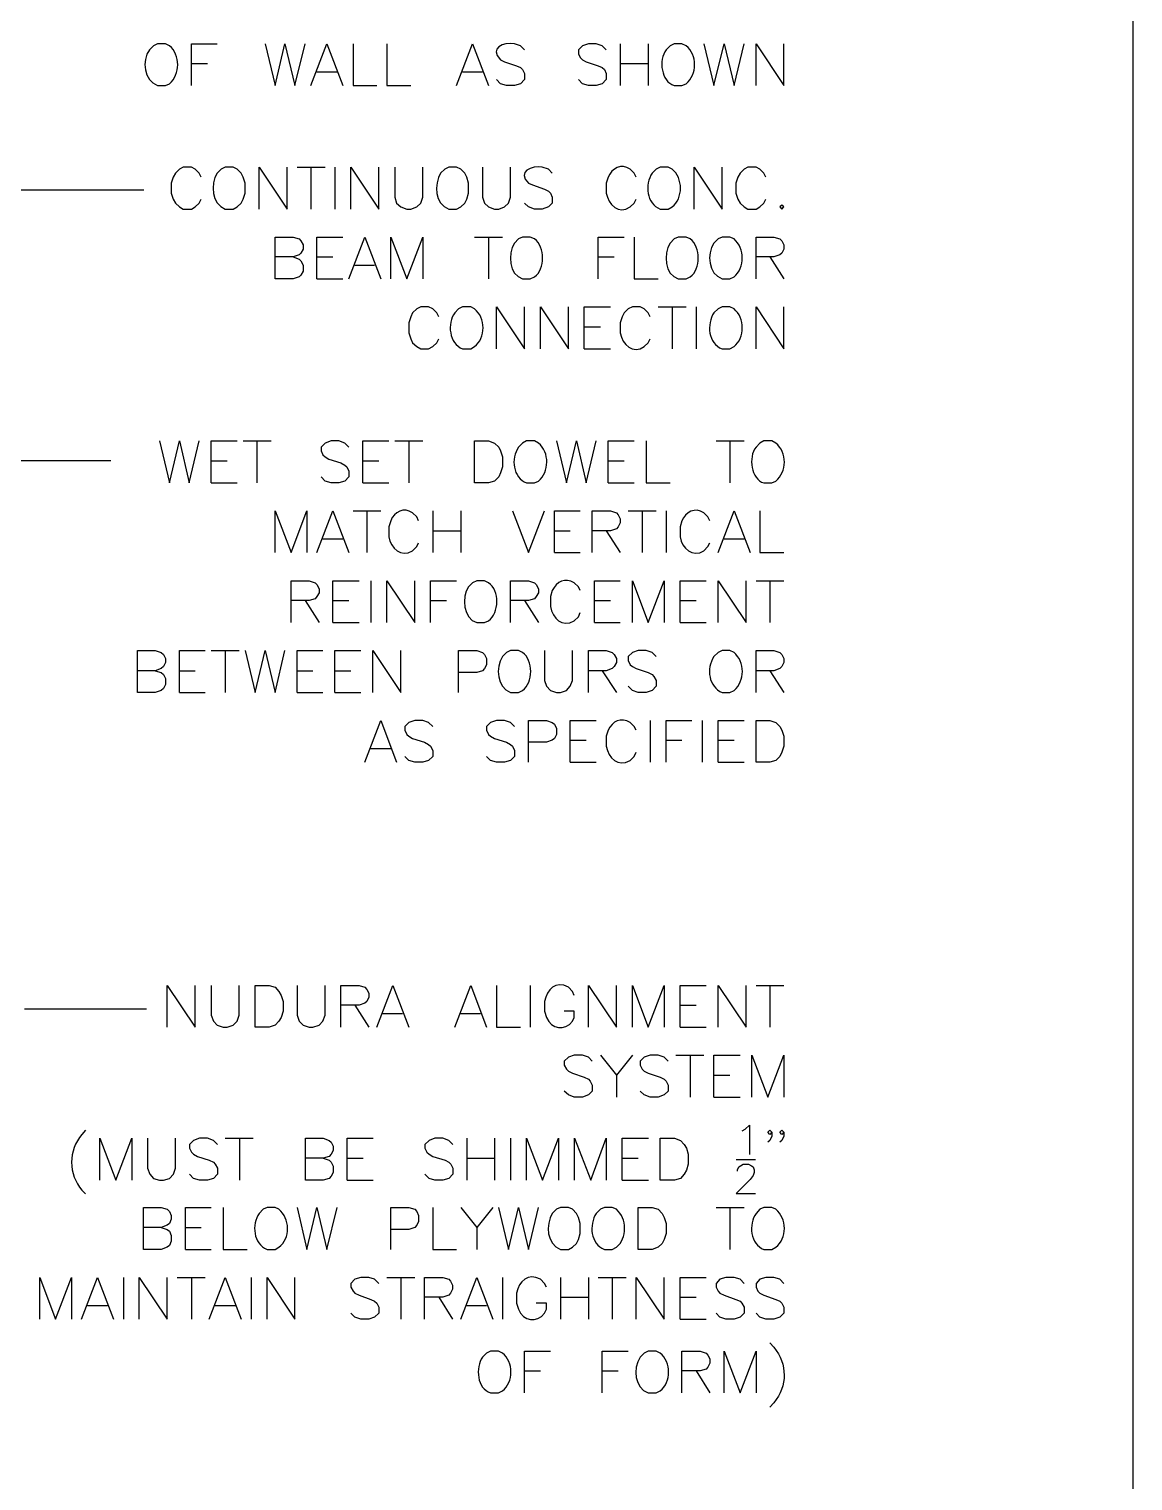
# Model space of a CAD drawing. Header units: millimetres. Extents: x 14 to 201, y 16 to 268.
# Drawn here: x 138.6 to 201.3, y 100.1 to 182.6 of the extents above; entities that cross this region are included whole.
import ezdxf

# ---------------------------------------------------------------- set-up
doc = ezdxf.new("R2010")
doc.units = ezdxf.units.MM
doc.layers.get('0').update_dxf_attribs({"linetype": 'CONTINUOUS'})

msp = doc.modelspace()

# ---------------------------------------------------------------- linework, layer by layer
at = {"color": 0}
for p, q in [((201.296, 264.541), (201.296, 55.4136)), ((145.627, 181.631), (145.394, 181.398)), ((145.86, 181.737), (145.627, 181.631)), ((146.304, 181.737), (145.86, 181.737)), ((146.536, 181.631), (146.304, 181.737)), ((147.785, 179.367), (147.785, 181.737)), ((147.785, 181.737), (149.246, 181.737)), ((151.977, 181.737), (152.547, 179.367)), ((152.547, 179.367), (153.099, 181.737)), ((153.099, 181.737), (153.671, 179.367)), ((153.671, 179.367), (154.241, 181.737)), ((154.58, 179.367), (155.491, 181.737)), ((155.491, 181.737), (156.4, 179.367)), ((156.972, 181.737), (156.972, 179.367)), ((158.897, 181.737), (158.897, 179.367)), ((162.857, 179.367), (163.766, 181.737)), ((163.766, 181.737), (164.677, 179.367)), ((166.497, 181.631), (166.138, 181.737)), ((166.708, 181.398), (166.497, 181.631)), ((170.01, 181.631), (169.779, 181.398)), ((170.349, 181.737), (170.01, 181.631)), ((170.794, 181.737), (170.349, 181.737)), ((171.133, 181.631), (170.794, 181.737)), ((171.366, 181.398), (171.133, 181.631)), ((172.149, 181.737), (172.149, 179.367)), ((173.736, 181.737), (173.736, 179.367)), ((174.985, 181.631), (174.772, 181.398)), ((175.218, 181.737), (174.985, 181.631)), ((175.663, 181.737), (175.218, 181.737)), ((175.896, 181.631), (175.663, 181.737)), ((176.911, 181.737), (177.483, 179.367)), ((177.483, 179.367), (178.054, 181.737)), ((178.054, 181.737), (178.625, 179.367)), ((178.625, 179.367), (179.197, 181.737)), ((179.874, 179.367), (179.874, 181.737)), ((179.874, 181.737), (181.461, 179.367)), ((181.461, 179.367), (181.461, 181.737)), ((165.354, 180.826), (165.586, 180.721)), ((165.586, 180.721), (166.265, 180.489)), ((169.779, 181.398), (169.779, 181.165)), ((169.779, 181.165), (169.883, 180.954)), ((169.883, 180.954), (170.01, 180.826)), ((170.01, 180.826), (170.222, 180.721)), ((170.222, 180.721), (170.9, 180.489)), ((147.785, 180.615), (148.696, 180.615)), ((154.919, 180.15), (156.061, 180.15)), ((163.196, 180.15), (164.338, 180.15)), ((166.265, 180.489), (166.497, 180.382)), ((166.497, 180.382), (166.604, 180.276)), ((166.604, 180.276), (166.708, 180.043)), ((166.708, 180.043), (166.708, 179.704)), ((170.9, 180.489), (171.133, 180.382)), ((171.133, 180.382), (171.26, 180.276)), ((171.26, 180.276), (171.366, 180.043)), ((171.366, 180.043), (171.366, 179.704)), ((172.149, 180.615), (173.736, 180.615)), ((145.86, 179.367), (146.304, 179.367)), ((146.304, 179.367), (146.536, 179.471)), ((156.972, 179.367), (158.327, 179.367)), ((158.897, 179.367), (160.254, 179.367)), ((165.354, 179.471), (165.121, 179.704)), ((165.693, 179.367), (165.354, 179.471)), ((166.138, 179.367), (165.693, 179.367)), ((166.497, 179.471), (166.138, 179.367)), ((166.708, 179.704), (166.497, 179.471)), ((170.01, 179.471), (169.779, 179.704)), ((170.349, 179.367), (170.01, 179.471)), ((170.794, 179.367), (170.349, 179.367)), ((171.133, 179.471), (170.794, 179.367)), ((171.366, 179.704), (171.133, 179.471)), ((175.218, 179.367), (175.663, 179.367)), ((175.663, 179.367), (175.896, 179.471)), ((146.749, 174.159), (146.643, 173.82)), ((146.875, 174.392), (146.749, 174.159)), ((147.108, 174.604), (146.875, 174.392)), ((147.321, 174.731), (147.108, 174.604)), ((147.786, 174.731), (147.321, 174.731)), ((147.997, 174.604), (147.786, 174.731)), ((148.23, 174.392), (147.997, 174.604)), ((148.336, 174.159), (148.23, 174.392)), ((149.479, 174.604), (149.246, 174.392)), ((149.711, 174.731), (149.479, 174.604)), ((150.157, 174.731), (149.711, 174.731)), ((150.39, 174.604), (150.157, 174.731)), ((150.622, 174.392), (150.39, 174.604)), ((150.729, 174.159), (150.622, 174.392)), ((150.833, 173.82), (150.729, 174.159)), ((151.638, 172.339), (151.638, 174.731)), ((151.638, 174.731), (153.225, 172.339)), ((153.225, 172.339), (153.225, 174.731)), ((153.797, 174.731), (155.385, 174.731)), ((154.58, 174.731), (154.58, 172.339)), ((155.935, 174.731), (155.935, 172.339)), ((156.846, 172.339), (156.846, 174.731)), ((156.846, 174.731), (158.433, 172.339)), ((158.433, 172.339), (158.433, 174.731)), ((159.343, 174.731), (159.343, 173.017)), ((160.93, 173.017), (160.93, 174.731)), ((162.179, 174.604), (161.946, 174.392)), ((162.411, 174.731), (162.179, 174.604)), ((162.857, 174.731), (162.411, 174.731)), ((163.09, 174.604), (162.857, 174.731)), ((163.322, 174.392), (163.09, 174.604)), ((163.429, 174.159), (163.322, 174.392)), ((163.533, 173.82), (163.429, 174.159)), ((164.338, 174.731), (164.338, 173.017)), ((165.925, 173.017), (165.925, 174.731)), ((168.085, 174.604), (167.725, 174.731)), ((168.296, 174.392), (168.085, 174.604)), ((171.471, 174.159), (171.366, 173.82)), ((172.954, 174.392), (172.721, 174.604)), ((173.058, 174.159), (172.954, 174.392)), ((174.202, 174.604), (173.969, 174.392)), ((174.435, 174.731), (174.202, 174.604)), ((174.879, 174.731), (174.435, 174.731)), ((175.111, 174.604), (174.879, 174.731)), ((176.361, 172.339), (176.361, 174.731)), ((176.361, 174.731), (177.949, 172.339)), ((177.949, 172.339), (177.949, 174.731)), ((178.838, 174.159), (178.732, 173.82)), ((178.965, 174.392), (178.838, 174.159)), ((179.197, 174.604), (178.965, 174.392)), ((179.408, 174.731), (179.197, 174.604)), ((179.874, 174.731), (179.408, 174.731)), ((180.086, 174.604), (179.874, 174.731)), ((180.319, 174.392), (180.086, 174.604)), ((180.425, 174.159), (180.319, 174.392)), ((120.438, 173.44), (145.076, 173.44)), ((146.643, 173.82), (146.643, 173.25)), ((150.833, 173.25), (150.833, 173.82)), ((163.533, 173.25), (163.533, 173.82)), ((166.941, 173.82), (167.174, 173.716)), ((167.174, 173.716), (167.852, 173.483)), ((167.852, 173.483), (168.085, 173.354)), ((168.085, 173.354), (168.191, 173.25)), ((171.366, 173.82), (171.366, 173.25)), ((178.732, 173.82), (178.732, 173.25)), ((146.643, 173.25), (146.749, 172.911)), ((146.749, 172.911), (146.875, 172.678)), ((146.875, 172.678), (147.108, 172.466)), ((147.108, 172.466), (147.321, 172.339)), ((147.786, 172.339), (147.997, 172.466)), ((147.997, 172.466), (148.23, 172.678)), ((148.23, 172.678), (148.336, 172.911)), ((150.157, 172.339), (150.39, 172.466)), ((150.39, 172.466), (150.622, 172.678)), ((150.622, 172.678), (150.729, 172.911)), ((150.729, 172.911), (150.833, 173.25)), ((159.343, 173.017), (159.449, 172.678)), ((159.449, 172.678), (159.682, 172.466)), ((159.682, 172.466), (160.021, 172.339)), ((160.254, 172.339), (160.591, 172.466)), ((160.591, 172.466), (160.824, 172.678)), ((160.824, 172.678), (160.93, 173.017)), ((162.857, 172.339), (163.09, 172.466)), ((163.09, 172.466), (163.322, 172.678)), ((163.322, 172.678), (163.429, 172.911)), ((163.429, 172.911), (163.533, 173.25)), ((164.338, 173.017), (164.444, 172.678)), ((164.444, 172.678), (164.677, 172.466)), ((164.677, 172.466), (165.016, 172.339)), ((165.249, 172.339), (165.586, 172.466)), ((165.586, 172.466), (165.799, 172.678)), ((165.799, 172.678), (165.925, 173.017)), ((166.941, 172.466), (166.708, 172.678)), ((167.28, 172.339), (166.941, 172.466)), ((168.085, 172.466), (167.725, 172.339)), ((168.296, 172.678), (168.085, 172.466)), ((168.191, 173.25), (168.296, 173.017)), ((168.296, 173.017), (168.296, 172.678)), ((172.721, 172.466), (172.954, 172.678)), ((172.954, 172.678), (173.058, 172.911)), ((174.879, 172.339), (175.111, 172.466)), ((178.732, 173.25), (178.838, 172.911)), ((178.838, 172.911), (178.965, 172.678)), ((178.965, 172.678), (179.197, 172.466)), ((179.197, 172.466), (179.408, 172.339)), ((179.874, 172.339), (180.086, 172.466)), ((180.086, 172.466), (180.319, 172.678)), ((180.319, 172.678), (180.425, 172.911)), ((181.335, 172.572), (181.229, 172.466)), ((181.229, 172.466), (181.335, 172.339)), ((181.461, 172.466), (181.335, 172.572)), ((181.335, 172.339), (181.461, 172.466)), ((147.321, 172.339), (147.786, 172.339)), ((149.711, 172.339), (150.157, 172.339)), ((160.021, 172.339), (160.254, 172.339)), ((162.411, 172.339), (162.857, 172.339)), ((165.016, 172.339), (165.249, 172.339)), ((167.725, 172.339), (167.28, 172.339)), ((174.435, 172.339), (174.879, 172.339)), ((179.408, 172.339), (179.874, 172.339)), ((152.547, 168.381), (152.547, 170.751)), ((152.547, 170.751), (153.565, 170.751)), ((153.565, 170.751), (153.904, 170.645)), ((153.904, 170.645), (154.008, 170.541)), ((154.008, 170.541), (154.135, 170.308)), ((154.135, 170.075), (154.008, 169.842)), ((154.135, 170.308), (154.135, 170.075)), ((154.919, 168.381), (154.919, 170.751)), ((154.919, 170.751), (156.4, 170.751)), ((156.74, 168.381), (157.649, 170.751)), ((157.649, 170.751), (158.56, 168.381)), ((159.11, 168.381), (159.11, 170.751)), ((159.11, 170.751), (160.021, 168.381)), ((160.021, 168.381), (160.93, 170.751)), ((160.93, 170.751), (160.93, 168.381)), ((163.872, 170.751), (165.46, 170.751)), ((164.677, 170.751), (164.677, 168.381)), ((166.371, 170.645), (166.138, 170.412)), ((166.604, 170.751), (166.371, 170.645)), ((167.047, 170.751), (166.604, 170.751)), ((167.28, 170.645), (167.047, 170.751)), ((170.9, 168.381), (170.9, 170.751)), ((170.9, 170.751), (172.382, 170.751)), ((172.954, 170.751), (172.954, 168.381)), ((175.218, 170.645), (174.985, 170.412)), ((175.45, 170.751), (175.218, 170.645)), ((175.896, 170.751), (175.45, 170.751)), ((176.129, 170.645), (175.896, 170.751)), ((177.716, 170.645), (177.483, 170.412)), ((177.947, 170.751), (177.716, 170.645)), ((178.393, 170.751), (177.947, 170.751)), ((178.625, 170.645), (178.393, 170.751)), ((179.874, 168.381), (179.874, 170.751)), ((179.874, 170.751), (180.891, 170.751)), ((180.891, 170.751), (181.229, 170.645)), ((181.229, 170.645), (181.335, 170.541)), ((181.335, 170.541), (181.461, 170.308)), ((181.461, 170.075), (181.335, 169.842)), ((181.461, 170.308), (181.461, 170.075)), ((153.565, 169.63), (152.547, 169.63)), ((153.904, 169.736), (153.565, 169.63)), ((153.565, 169.63), (153.904, 169.503)), ((154.008, 169.842), (153.904, 169.736)), ((153.904, 169.503), (154.008, 169.397)), ((154.008, 169.397), (154.135, 169.164)), ((154.135, 169.164), (154.135, 168.825)), ((154.919, 169.63), (155.829, 169.63)), ((157.079, 169.164), (158.2, 169.164)), ((170.9, 169.63), (171.81, 169.63)), ((180.891, 169.63), (179.874, 169.63)), ((180.658, 169.63), (181.461, 168.381)), ((181.229, 169.736), (180.891, 169.63)), ((181.335, 169.842), (181.229, 169.736)), ((153.565, 168.381), (152.547, 168.381)), ((153.904, 168.487), (153.565, 168.381)), ((154.008, 168.592), (153.904, 168.487)), ((154.135, 168.825), (154.008, 168.592)), ((154.919, 168.381), (156.4, 168.381)), ((166.604, 168.381), (167.047, 168.381)), ((167.047, 168.381), (167.28, 168.487)), ((172.954, 168.381), (174.308, 168.381)), ((175.45, 168.381), (175.896, 168.381)), ((175.896, 168.381), (176.129, 168.487)), ((177.947, 168.381), (178.393, 168.381)), ((178.393, 168.381), (178.625, 168.487)), ((160.824, 166.794), (160.591, 166.667)), ((161.269, 166.794), (160.824, 166.794)), ((161.502, 166.667), (161.269, 166.794)), ((163.196, 166.794), (162.963, 166.667)), ((163.66, 166.794), (163.196, 166.794)), ((163.872, 166.667), (163.66, 166.794)), ((165.121, 164.401), (165.121, 166.794)), ((165.121, 166.794), (166.708, 164.401)), ((166.708, 164.401), (166.708, 166.794)), ((167.619, 164.401), (167.619, 166.794)), ((167.619, 166.794), (169.207, 164.401)), ((169.207, 164.401), (169.207, 166.794)), ((170.116, 164.401), (170.116, 166.794)), ((170.116, 166.794), (171.597, 166.794)), ((172.847, 166.794), (172.615, 166.667)), ((173.291, 166.794), (172.847, 166.794)), ((173.524, 166.667), (173.291, 166.794)), ((174.308, 166.794), (175.896, 166.794)), ((175.111, 166.794), (175.111, 164.401)), ((176.466, 166.794), (176.466, 164.401)), ((177.947, 166.794), (177.716, 166.667)), ((178.393, 166.794), (177.947, 166.794)), ((178.625, 166.667), (178.393, 166.794)), ((179.874, 164.401), (179.874, 166.794)), ((179.874, 166.794), (181.461, 164.401)), ((181.461, 164.401), (181.461, 166.794)), ((160.254, 166.222), (160.147, 165.883)), ((160.147, 165.883), (160.147, 165.312)), ((160.358, 166.455), (160.254, 166.222)), ((160.591, 166.667), (160.358, 166.455)), ((161.735, 166.455), (161.502, 166.667)), ((161.841, 166.222), (161.735, 166.455)), ((162.963, 166.667), (162.75, 166.455)), ((172.275, 166.222), (172.149, 165.883)), ((172.149, 165.883), (172.149, 165.312)), ((172.382, 166.455), (172.275, 166.222)), ((172.615, 166.667), (172.382, 166.455)), ((173.736, 166.455), (173.524, 166.667)), ((173.863, 166.222), (173.736, 166.455)), ((177.716, 166.667), (177.483, 166.455)), ((160.147, 165.312), (160.254, 164.973)), ((170.116, 165.65), (171.027, 165.65)), ((160.254, 164.973), (160.358, 164.74)), ((160.358, 164.74), (160.591, 164.528)), ((160.591, 164.528), (160.824, 164.401)), ((160.824, 164.401), (161.269, 164.401)), ((161.269, 164.401), (161.502, 164.528)), ((161.502, 164.528), (161.735, 164.74)), ((161.735, 164.74), (161.841, 164.973)), ((163.196, 164.401), (163.66, 164.401)), ((163.66, 164.401), (163.872, 164.528)), ((170.116, 164.401), (171.597, 164.401)), ((173.524, 164.528), (173.736, 164.74)), ((173.736, 164.74), (173.863, 164.973)), ((177.947, 164.401), (178.393, 164.401)), ((178.393, 164.401), (178.625, 164.528)), ((145.966, 159.173), (146.536, 156.782)), ((146.536, 156.782), (147.108, 159.173)), ((147.108, 159.173), (147.658, 156.782)), ((147.658, 156.782), (148.23, 159.173)), ((148.908, 156.782), (148.908, 159.173)), ((148.908, 159.173), (150.39, 159.173)), ((150.729, 159.173), (152.316, 159.173)), ((151.511, 159.173), (151.511, 156.782)), ((155.385, 159.046), (155.152, 158.813)), ((155.152, 158.813), (155.152, 158.601)), ((155.152, 158.601), (155.258, 158.37)), ((155.724, 159.173), (155.385, 159.046)), ((156.168, 159.173), (155.724, 159.173)), ((156.507, 159.046), (156.168, 159.173)), ((156.74, 158.813), (156.507, 159.046)), ((157.522, 156.782), (157.522, 159.173)), ((157.522, 159.173), (159.004, 159.173)), ((159.343, 159.173), (160.93, 159.173)), ((160.147, 159.173), (160.147, 156.782)), ((163.872, 156.782), (163.872, 159.173)), ((163.872, 159.173), (164.677, 159.173)), ((164.677, 159.173), (165.016, 159.046)), ((165.016, 159.046), (165.249, 158.813)), ((165.249, 158.813), (165.354, 158.601)), ((165.354, 158.601), (165.46, 158.264)), ((166.604, 159.046), (166.371, 158.813)), ((166.836, 159.173), (166.604, 159.046)), ((167.28, 159.173), (166.836, 159.173)), ((167.513, 159.046), (167.28, 159.173)), ((168.529, 159.173), (169.1, 156.782)), ((169.1, 156.782), (169.672, 159.173)), ((169.672, 159.173), (170.222, 156.782)), ((170.222, 156.782), (170.794, 159.173)), ((171.471, 156.782), (171.471, 159.173)), ((171.471, 159.173), (172.954, 159.173)), ((173.63, 159.173), (173.63, 156.782)), ((177.61, 159.173), (179.197, 159.173)), ((178.393, 159.173), (178.393, 156.782)), ((180.086, 159.046), (179.874, 158.813)), ((180.319, 159.173), (180.086, 159.046)), ((180.763, 159.173), (180.319, 159.173)), ((180.996, 159.046), (180.763, 159.173)), ((105.982, 158.051), (143.214, 158.051)), ((148.908, 158.031), (149.818, 158.031)), ((155.258, 158.37), (155.385, 158.264)), ((155.385, 158.264), (155.596, 158.137)), ((155.596, 158.137), (156.274, 157.925)), ((156.274, 157.925), (156.507, 157.798)), ((156.507, 157.798), (156.613, 157.692)), ((156.613, 157.692), (156.74, 157.459)), ((157.522, 158.031), (158.433, 158.031)), ((165.46, 157.692), (165.354, 157.353)), ((165.46, 158.264), (165.46, 157.692)), ((171.471, 158.031), (172.382, 158.031)), ((148.908, 156.782), (150.39, 156.782)), ((155.385, 156.887), (155.152, 157.12)), ((155.724, 156.782), (155.385, 156.887)), ((156.168, 156.782), (155.724, 156.782)), ((156.507, 156.887), (156.168, 156.782)), ((156.74, 157.12), (156.507, 156.887)), ((156.74, 157.459), (156.74, 157.12)), ((157.522, 156.782), (159.004, 156.782)), ((164.677, 156.782), (163.872, 156.782)), ((165.016, 156.887), (164.677, 156.782)), ((165.249, 157.12), (165.016, 156.887)), ((165.354, 157.353), (165.249, 157.12)), ((166.836, 156.782), (167.28, 156.782)), ((167.28, 156.782), (167.513, 156.887)), ((171.471, 156.782), (172.954, 156.782)), ((173.63, 156.782), (174.985, 156.782)), ((180.319, 156.782), (180.763, 156.782)), ((180.763, 156.782), (180.996, 156.887)), ((152.549, 152.823), (152.549, 155.195)), ((152.549, 155.195), (153.458, 152.823)), ((153.458, 152.823), (154.347, 155.195)), ((154.347, 155.195), (154.347, 152.823)), ((154.919, 152.823), (155.829, 155.195)), ((155.829, 155.195), (156.74, 152.823)), ((156.972, 155.195), (158.56, 155.195)), ((157.755, 155.195), (157.755, 152.823)), ((161.502, 155.195), (161.502, 152.823)), ((163.09, 155.195), (163.09, 152.823)), ((166.032, 155.195), (166.941, 152.823)), ((166.941, 152.823), (167.852, 155.195)), ((168.424, 152.823), (168.424, 155.195)), ((168.424, 155.195), (169.883, 155.195)), ((170.561, 152.823), (170.561, 155.195)), ((170.561, 155.195), (171.599, 155.195)), ((171.599, 155.195), (171.936, 155.089)), ((172.615, 155.195), (174.202, 155.195)), ((173.397, 155.195), (173.397, 152.823)), ((174.774, 155.195), (174.774, 152.823)), ((177.716, 152.823), (178.625, 155.195)), ((178.625, 155.195), (179.536, 152.823)), ((180.086, 155.195), (180.086, 152.823)), ((159.11, 154.623), (159.004, 154.284)), ((160.591, 154.856), (160.358, 155.089)), ((160.697, 154.623), (160.591, 154.856)), ((171.936, 155.089), (172.043, 154.962)), ((172.043, 154.962), (172.149, 154.75)), ((172.149, 154.517), (172.043, 154.284)), ((172.149, 154.75), (172.149, 154.517)), ((175.663, 154.623), (175.557, 154.284)), ((177.144, 154.856), (176.911, 155.089)), ((177.25, 154.623), (177.144, 154.856)), ((155.258, 153.607), (156.4, 153.607)), ((159.004, 154.284), (159.004, 153.712)), ((161.502, 154.051), (163.09, 154.051)), ((168.424, 154.051), (169.313, 154.051)), ((171.599, 154.051), (170.561, 154.051)), ((171.366, 154.051), (172.149, 152.823)), ((171.936, 154.178), (171.599, 154.051)), ((172.043, 154.284), (171.936, 154.178)), ((175.557, 154.284), (175.557, 153.712)), ((178.054, 153.607), (179.197, 153.607)), ((160.358, 152.929), (160.591, 153.162)), ((160.591, 153.162), (160.697, 153.374)), ((168.424, 152.823), (169.883, 152.823)), ((176.911, 152.929), (177.144, 153.162)), ((177.144, 153.162), (177.25, 153.374)), ((180.086, 152.823), (181.461, 152.823)), ((153.458, 148.845), (153.458, 151.215)), ((153.458, 151.215), (154.474, 151.215)), ((154.474, 151.215), (154.813, 151.109)), ((154.813, 151.109), (154.919, 151.003)), ((154.919, 151.003), (155.046, 150.77)), ((155.829, 148.845), (155.829, 151.215)), ((155.829, 151.215), (157.311, 151.215)), ((157.988, 151.215), (157.988, 148.845)), ((158.899, 148.845), (158.899, 151.215)), ((158.899, 151.215), (160.486, 148.845)), ((160.486, 148.845), (160.486, 151.215)), ((161.375, 148.845), (161.375, 151.215)), ((161.375, 151.215), (162.857, 151.215)), ((163.766, 151.109), (163.533, 150.876)), ((163.999, 151.215), (163.766, 151.109)), ((164.444, 151.215), (163.999, 151.215)), ((164.677, 151.109), (164.444, 151.215)), ((165.925, 148.845), (165.925, 151.215)), ((165.925, 151.215), (166.941, 151.215)), ((166.941, 151.215), (167.28, 151.109)), ((167.28, 151.109), (167.386, 151.003)), ((167.386, 151.003), (167.513, 150.77)), ((169.779, 150.876), (169.546, 151.109)), ((170.688, 148.845), (170.688, 151.215)), ((170.688, 151.215), (172.149, 151.215)), ((172.847, 148.845), (172.847, 151.215)), ((172.847, 151.215), (173.736, 148.845)), ((173.736, 148.845), (174.646, 151.215)), ((174.646, 151.215), (174.646, 148.845)), ((175.557, 148.845), (175.557, 151.215)), ((175.557, 151.215), (177.038, 151.215)), ((177.716, 148.845), (177.716, 151.215)), ((177.716, 151.215), (179.304, 148.845)), ((179.304, 148.845), (179.304, 151.215)), ((179.874, 151.215), (181.461, 151.215)), ((180.658, 151.215), (180.658, 148.845)), ((154.813, 150.199), (154.474, 150.093)), ((154.919, 150.326), (154.813, 150.199)), ((155.046, 150.537), (154.919, 150.326)), ((155.046, 150.77), (155.046, 150.537)), ((167.28, 150.199), (166.941, 150.093)), ((167.386, 150.326), (167.28, 150.199)), ((167.513, 150.537), (167.386, 150.326)), ((167.513, 150.77), (167.513, 150.537)), ((168.296, 150.664), (168.191, 150.326)), ((168.191, 150.326), (168.191, 149.754)), ((169.883, 150.664), (169.779, 150.876)), ((154.474, 150.093), (153.458, 150.093)), ((154.241, 150.093), (155.046, 148.845)), ((155.829, 150.093), (156.74, 150.093)), ((161.375, 150.093), (162.285, 150.093)), ((166.941, 150.093), (165.925, 150.093)), ((166.708, 150.093), (167.513, 148.845)), ((169.779, 149.182), (169.883, 149.415)), ((170.688, 150.093), (171.597, 150.093)), ((175.557, 150.093), (176.466, 150.093)), ((155.829, 148.845), (157.311, 148.845)), ((163.999, 148.845), (164.444, 148.845)), ((164.444, 148.845), (164.677, 148.949)), ((169.546, 148.949), (169.779, 149.182)), ((170.688, 148.845), (172.149, 148.845)), ((175.557, 148.845), (177.038, 148.845)), ((144.716, 144.865), (144.716, 147.257)), ((144.716, 147.257), (145.733, 147.257)), ((145.733, 147.257), (146.071, 147.151)), ((146.071, 147.151), (146.197, 147.024)), ((146.197, 147.024), (146.304, 146.812)), ((147.108, 144.865), (147.108, 147.257)), ((147.108, 147.257), (148.569, 147.257)), ((148.908, 147.257), (150.496, 147.257)), ((149.711, 147.257), (149.711, 144.865)), ((150.833, 147.257), (151.405, 144.865)), ((151.405, 144.865), (151.977, 147.257)), ((151.977, 147.257), (152.547, 144.865)), ((152.547, 144.865), (153.099, 147.257)), ((153.797, 144.865), (153.797, 147.257)), ((153.797, 147.257), (155.258, 147.257)), ((155.935, 144.865), (155.935, 147.257)), ((155.935, 147.257), (157.416, 147.257)), ((158.094, 144.865), (158.094, 147.257)), ((158.094, 147.257), (159.682, 144.865)), ((159.682, 144.865), (159.682, 147.257)), ((162.963, 144.865), (162.963, 147.257)), ((162.963, 147.257), (163.999, 147.257)), ((163.999, 147.257), (164.338, 147.151)), ((164.338, 147.151), (164.444, 147.024)), ((164.444, 147.024), (164.55, 146.812)), ((165.693, 147.151), (165.46, 146.918)), ((165.925, 147.257), (165.693, 147.151)), ((166.371, 147.257), (165.925, 147.257)), ((166.604, 147.151), (166.371, 147.257)), ((167.852, 147.257), (167.852, 145.564)), ((169.44, 145.564), (169.44, 147.257)), ((170.349, 144.865), (170.349, 147.257)), ((170.349, 147.257), (171.366, 147.257)), ((171.366, 147.257), (171.704, 147.151)), ((171.704, 147.151), (171.81, 147.024)), ((171.81, 147.024), (171.936, 146.812)), ((172.847, 147.151), (172.615, 146.918)), ((172.615, 146.918), (172.615, 146.685)), ((173.185, 147.257), (172.847, 147.151)), ((173.63, 147.257), (173.185, 147.257)), ((173.969, 147.151), (173.63, 147.257)), ((174.202, 146.918), (173.969, 147.151)), ((177.716, 147.151), (177.483, 146.918)), ((177.947, 147.257), (177.716, 147.151)), ((178.393, 147.257), (177.947, 147.257)), ((178.625, 147.151), (178.393, 147.257)), ((179.874, 144.865), (179.874, 147.257)), ((179.874, 147.257), (180.891, 147.257)), ((180.891, 147.257), (181.229, 147.151)), ((181.229, 147.151), (181.335, 147.024)), ((181.335, 147.024), (181.461, 146.812)), ((145.733, 146.113), (144.716, 146.113)), ((146.071, 146.24), (145.733, 146.113)), ((145.733, 146.113), (146.071, 146.007)), ((146.197, 146.346), (146.071, 146.24)), ((146.304, 146.579), (146.197, 146.346)), ((146.304, 146.812), (146.304, 146.579)), ((147.108, 146.113), (147.997, 146.113)), ((153.797, 146.113), (154.686, 146.113)), ((155.935, 146.113), (156.846, 146.113)), ((164.338, 146.113), (163.999, 146.007)), ((164.444, 146.24), (164.338, 146.113)), ((164.55, 146.453), (164.444, 146.24)), ((164.55, 146.812), (164.55, 146.453)), ((171.366, 146.113), (170.349, 146.113)), ((171.133, 146.113), (171.936, 144.865)), ((171.704, 146.24), (171.366, 146.113)), ((171.81, 146.346), (171.704, 146.24)), ((171.936, 146.579), (171.81, 146.346)), ((171.936, 146.812), (171.936, 146.579)), ((172.615, 146.685), (172.721, 146.453)), ((172.721, 146.453), (172.847, 146.346)), ((172.847, 146.346), (173.058, 146.24)), ((173.058, 146.24), (173.736, 146.007)), ((180.891, 146.113), (179.874, 146.113)), ((180.658, 146.113), (181.461, 144.865)), ((181.229, 146.24), (180.891, 146.113)), ((181.335, 146.346), (181.229, 146.24)), ((181.461, 146.579), (181.335, 146.346)), ((181.461, 146.812), (181.461, 146.579)), ((146.071, 146.007), (146.197, 145.901)), ((146.197, 145.901), (146.304, 145.67)), ((146.304, 145.331), (146.197, 145.098)), ((146.304, 145.67), (146.304, 145.331)), ((163.999, 146.007), (162.963, 146.007)), ((167.852, 145.564), (167.958, 145.225)), ((167.958, 145.225), (168.191, 144.992)), ((169.1, 144.992), (169.313, 145.225)), ((169.313, 145.225), (169.44, 145.564)), ((172.847, 144.992), (172.615, 145.225)), ((173.736, 146.007), (173.969, 145.901)), ((173.969, 145.901), (174.075, 145.774)), ((174.202, 145.225), (173.969, 144.992)), ((174.075, 145.774), (174.202, 145.564)), ((174.202, 145.564), (174.202, 145.225)), ((145.733, 144.865), (144.716, 144.865)), ((146.071, 144.992), (145.733, 144.865)), ((146.197, 145.098), (146.071, 144.992)), ((147.108, 144.865), (148.569, 144.865)), ((153.797, 144.865), (155.258, 144.865)), ((155.935, 144.865), (157.416, 144.865)), ((165.925, 144.865), (166.371, 144.865)), ((166.371, 144.865), (166.604, 144.992)), ((168.191, 144.992), (168.529, 144.865)), ((168.529, 144.865), (168.761, 144.865)), ((168.761, 144.865), (169.1, 144.992)), ((173.185, 144.865), (172.847, 144.992)), ((173.63, 144.865), (173.185, 144.865)), ((173.969, 144.992), (173.63, 144.865)), ((177.947, 144.865), (178.393, 144.865)), ((178.393, 144.865), (178.625, 144.992)), ((157.649, 140.907), (158.56, 143.278)), ((158.56, 143.278), (159.449, 140.907)), ((160.147, 143.171), (159.915, 142.938)), ((159.915, 142.938), (159.915, 142.726)), ((160.485, 143.278), (160.147, 143.171)), ((160.93, 143.278), (160.485, 143.278)), ((161.269, 143.171), (160.93, 143.278)), ((161.502, 142.938), (161.269, 143.171)), ((164.783, 143.171), (164.55, 142.938)), ((164.55, 142.938), (164.55, 142.726)), ((165.121, 143.278), (164.783, 143.171)), ((165.586, 143.278), (165.121, 143.278)), ((165.925, 143.171), (165.586, 143.278)), ((166.138, 142.938), (165.925, 143.171)), ((166.941, 140.907), (166.941, 143.278)), ((166.941, 143.278), (167.958, 143.278)), ((167.958, 143.278), (168.296, 143.171)), ((168.296, 143.171), (168.422, 143.065)), ((168.422, 143.065), (168.529, 142.832)), ((168.529, 142.832), (168.529, 142.495)), ((169.313, 140.907), (169.313, 143.278)), ((169.313, 143.278), (170.794, 143.278)), ((172.954, 142.938), (172.721, 143.171)), ((173.058, 142.726), (172.954, 142.938)), ((173.863, 143.278), (173.863, 140.907)), ((174.772, 140.907), (174.772, 143.278)), ((174.772, 143.278), (176.233, 143.278)), ((176.805, 143.278), (176.805, 140.907)), ((177.716, 140.907), (177.716, 143.278)), ((177.716, 143.278), (179.197, 143.278)), ((179.874, 140.907), (179.874, 143.278)), ((179.874, 143.278), (180.658, 143.278)), ((180.658, 143.278), (180.996, 143.171)), ((180.996, 143.171), (181.229, 142.938)), ((181.229, 142.938), (181.335, 142.726)), ((159.915, 142.726), (160.021, 142.495)), ((160.021, 142.495), (160.147, 142.389)), ((160.147, 142.389), (160.358, 142.262)), ((160.358, 142.262), (161.036, 142.05)), ((161.036, 142.05), (161.269, 141.923)), ((161.269, 141.923), (161.375, 141.817)), ((164.55, 142.726), (164.677, 142.495)), ((164.677, 142.495), (164.783, 142.389)), ((164.783, 142.389), (165.016, 142.262)), ((165.016, 142.262), (165.693, 142.05)), ((165.693, 142.05), (165.925, 141.923)), ((165.925, 141.923), (166.032, 141.817)), ((167.958, 142.05), (166.941, 142.05)), ((168.296, 142.156), (167.958, 142.05)), ((168.422, 142.262), (168.296, 142.156)), ((168.529, 142.495), (168.422, 142.262)), ((169.313, 142.156), (170.222, 142.156)), ((171.471, 142.726), (171.366, 142.389)), ((171.366, 142.389), (171.366, 141.817)), ((174.772, 142.156), (175.663, 142.156)), ((177.716, 142.156), (178.625, 142.156)), ((181.335, 142.726), (181.461, 142.389)), ((181.461, 142.389), (181.461, 141.817)), ((157.988, 141.69), (159.11, 141.69)), ((160.147, 141.012), (159.915, 141.245)), ((161.502, 141.245), (161.269, 141.012)), ((161.375, 141.817), (161.502, 141.584)), ((161.502, 141.584), (161.502, 141.245)), ((164.783, 141.012), (164.55, 141.245)), ((166.138, 141.245), (165.925, 141.012)), ((166.032, 141.817), (166.138, 141.584)), ((166.138, 141.584), (166.138, 141.245)), ((172.721, 141.012), (172.954, 141.245)), ((172.954, 141.245), (173.058, 141.478)), ((181.229, 141.245), (180.996, 141.012)), ((181.335, 141.478), (181.229, 141.245)), ((181.461, 141.817), (181.335, 141.478)), ((160.485, 140.907), (160.147, 141.012)), ((160.93, 140.907), (160.485, 140.907)), ((161.269, 141.012), (160.93, 140.907)), ((165.121, 140.907), (164.783, 141.012)), ((165.586, 140.907), (165.121, 140.907)), ((165.925, 141.012), (165.586, 140.907)), ((169.313, 140.907), (170.794, 140.907)), ((177.716, 140.907), (179.197, 140.907)), ((180.658, 140.907), (179.874, 140.907)), ((180.996, 141.012), (180.658, 140.907)), ((146.41, 125.858), (146.41, 128.228)), ((146.41, 128.228), (147.997, 125.858)), ((147.997, 125.858), (147.997, 128.228)), ((148.908, 128.228), (148.908, 126.534)), ((150.496, 126.534), (150.496, 128.228)), ((151.405, 125.858), (151.405, 128.228)), ((151.405, 128.228), (152.21, 128.228)), ((152.21, 128.228), (152.549, 128.122)), ((152.549, 128.122), (152.76, 127.889)), ((153.797, 128.228), (153.797, 126.534)), ((155.385, 126.534), (155.385, 128.228)), ((156.274, 125.858), (156.274, 128.228)), ((156.274, 128.228), (157.311, 128.228)), ((157.311, 128.228), (157.649, 128.122)), ((157.649, 128.122), (157.755, 127.995)), ((157.755, 127.995), (157.861, 127.783)), ((158.327, 125.858), (159.236, 128.228)), ((159.236, 128.228), (160.147, 125.858)), ((162.75, 125.858), (163.661, 128.228)), ((163.661, 128.228), (164.55, 125.858)), ((165.121, 128.228), (165.121, 125.858)), ((167.047, 128.228), (167.047, 125.858)), ((169.44, 127.889), (169.207, 128.122)), ((170.349, 125.858), (170.349, 128.228)), ((170.349, 128.228), (171.936, 125.858)), ((171.936, 125.858), (171.936, 128.228)), ((172.847, 125.858), (172.847, 128.228)), ((172.847, 128.228), (173.736, 125.858)), ((173.736, 125.858), (174.646, 128.228)), ((174.646, 128.228), (174.646, 125.858)), ((175.557, 125.858), (175.557, 128.228)), ((175.557, 128.228), (177.038, 128.228)), ((177.716, 125.858), (177.716, 128.228)), ((177.716, 128.228), (179.304, 125.858)), ((179.304, 125.858), (179.304, 128.228)), ((179.874, 128.228), (181.461, 128.228)), ((180.658, 128.228), (180.658, 125.858)), ((152.76, 127.889), (152.886, 127.656)), ((152.886, 127.656), (152.993, 127.317)), ((152.993, 127.317), (152.993, 126.767)), ((157.311, 127.106), (156.274, 127.106)), ((157.079, 127.106), (157.861, 125.858)), ((157.649, 127.212), (157.311, 127.106)), ((157.755, 127.317), (157.649, 127.212)), ((157.861, 127.55), (157.755, 127.317)), ((157.861, 127.783), (157.861, 127.55)), ((167.852, 127.317), (167.852, 126.767)), ((169.546, 127.656), (169.44, 127.889)), ((175.557, 127.106), (176.466, 127.106)), ((138.303, 126.894), (145.225, 126.894)), ((148.908, 126.534), (149.035, 126.195)), ((150.39, 126.195), (150.496, 126.534)), ((152.886, 126.407), (152.76, 126.195)), ((152.993, 126.767), (152.886, 126.407)), ((153.797, 126.534), (153.904, 126.195)), ((155.258, 126.195), (155.385, 126.534)), ((158.666, 126.64), (159.788, 126.64)), ((163.09, 126.64), (164.211, 126.64)), ((167.852, 126.767), (167.958, 126.407)), ((169.546, 126.767), (168.974, 126.767)), ((169.44, 126.195), (169.546, 126.407)), ((169.546, 126.407), (169.546, 126.767)), ((149.035, 126.195), (149.246, 125.962)), ((149.246, 125.962), (149.585, 125.858)), ((149.585, 125.858), (149.818, 125.858)), ((149.818, 125.858), (150.157, 125.962)), ((150.157, 125.962), (150.39, 126.195)), ((152.21, 125.858), (151.405, 125.858)), ((152.549, 125.962), (152.21, 125.858)), ((152.76, 126.195), (152.549, 125.962)), ((153.904, 126.195), (154.136, 125.962)), ((154.136, 125.962), (154.474, 125.858)), ((154.474, 125.858), (154.686, 125.858)), ((154.686, 125.858), (155.046, 125.962)), ((155.046, 125.962), (155.258, 126.195)), ((165.121, 125.858), (166.497, 125.858)), ((175.557, 125.858), (177.038, 125.858)), ((169.207, 124.142), (168.974, 123.931)), ((168.974, 123.931), (168.974, 123.698)), ((169.546, 124.27), (169.207, 124.142)), ((170.01, 124.27), (169.546, 124.27)), ((170.349, 124.142), (170.01, 124.27)), ((170.561, 123.931), (170.349, 124.142)), ((171.027, 124.27), (171.936, 123.126)), ((172.847, 124.27), (171.936, 123.126)), ((173.524, 124.142), (173.291, 123.931)), ((173.291, 123.931), (173.291, 123.698)), ((173.863, 124.27), (173.524, 124.142)), ((174.308, 124.27), (173.863, 124.27)), ((174.646, 124.142), (174.308, 124.27)), ((174.879, 123.931), (174.646, 124.142)), ((175.324, 124.27), (176.911, 124.27)), ((176.129, 124.27), (176.129, 121.878)), ((177.483, 121.878), (177.483, 124.27)), ((177.483, 124.27), (178.965, 124.27)), ((179.641, 121.878), (179.641, 124.27)), ((179.641, 124.27), (180.552, 121.878)), ((180.552, 121.878), (181.461, 124.27)), ((181.461, 124.27), (181.461, 121.878)), ((168.974, 123.698), (169.1, 123.465)), ((169.1, 123.465), (169.207, 123.359)), ((169.207, 123.359), (169.44, 123.232)), ((169.44, 123.232), (170.116, 123.02)), ((170.116, 123.02), (170.349, 122.893)), ((171.936, 123.126), (171.936, 121.878)), ((173.291, 123.698), (173.397, 123.465)), ((173.397, 123.465), (173.524, 123.359)), ((173.524, 123.359), (173.736, 123.232)), ((173.736, 123.232), (174.435, 123.02)), ((174.435, 123.02), (174.646, 122.893)), ((177.483, 123.126), (178.393, 123.126)), ((169.207, 122.005), (168.974, 122.217)), ((170.349, 122.893), (170.455, 122.787)), ((170.561, 122.217), (170.349, 122.005)), ((170.455, 122.787), (170.561, 122.554)), ((170.561, 122.554), (170.561, 122.217)), ((173.524, 122.005), (173.291, 122.217)), ((174.646, 122.893), (174.774, 122.787)), ((174.879, 122.217), (174.646, 122.005)), ((174.774, 122.787), (174.879, 122.554)), ((174.879, 122.554), (174.879, 122.217)), ((169.546, 121.878), (169.207, 122.005)), ((170.01, 121.878), (169.546, 121.878)), ((170.349, 122.005), (170.01, 121.878)), ((173.863, 121.878), (173.524, 122.005)), ((174.308, 121.878), (173.863, 121.878)), ((174.646, 122.005), (174.308, 121.878)), ((177.483, 121.878), (178.965, 121.878)), ((141.774, 119.994), (141.563, 119.761)), ((179.091, 119.972), (179.261, 120.057)), ((179.261, 120.057), (179.494, 120.29)), ((179.494, 120.29), (179.494, 118.617)), ((180.552, 119.888), (180.658, 119.994)), ((180.658, 119.761), (180.552, 119.888)), ((180.658, 119.994), (180.763, 119.888)), ((180.763, 119.888), (180.658, 119.761)), ((180.763, 119.655), (180.658, 119.422)), ((180.763, 119.888), (180.763, 119.655)), ((181.229, 119.888), (181.335, 119.994)), ((181.335, 119.761), (181.229, 119.888)), ((181.335, 119.994), (181.461, 119.888)), ((181.461, 119.888), (181.335, 119.761)), ((181.461, 119.655), (181.335, 119.422)), ((181.461, 119.888), (181.461, 119.655)), ((142.579, 117.158), (142.579, 119.549)), ((142.579, 119.549), (143.488, 117.158)), ((143.488, 117.158), (144.399, 119.549)), ((144.399, 119.549), (144.399, 117.158)), ((145.288, 119.549), (145.288, 117.835)), ((146.875, 117.835), (146.875, 119.549)), ((147.913, 119.422), (147.68, 119.189)), ((147.68, 119.189), (147.68, 118.979)), ((147.68, 118.979), (147.786, 118.746)), ((148.251, 119.549), (147.913, 119.422)), ((148.696, 119.549), (148.251, 119.549)), ((149.035, 119.422), (148.696, 119.549)), ((149.268, 119.189), (149.035, 119.422)), ((149.711, 119.549), (151.299, 119.549)), ((150.516, 119.549), (150.516, 117.158)), ((154.263, 117.158), (154.263, 119.549)), ((154.263, 119.549), (155.279, 119.549)), ((155.279, 119.549), (155.618, 119.422)), ((155.618, 119.422), (155.724, 119.316)), ((155.724, 119.316), (155.851, 119.083)), ((155.851, 118.85), (155.724, 118.64)), ((155.851, 119.083), (155.851, 118.85)), ((156.633, 117.158), (156.633, 119.549)), ((156.633, 119.549), (158.115, 119.549)), ((161.29, 119.422), (161.057, 119.189)), ((161.057, 119.189), (161.057, 118.979)), ((161.057, 118.979), (161.163, 118.746)), ((161.629, 119.549), (161.29, 119.422)), ((162.074, 119.549), (161.629, 119.549)), ((162.411, 119.422), (162.074, 119.549)), ((162.644, 119.189), (162.411, 119.422)), ((163.429, 119.549), (163.429, 117.158)), ((165.016, 119.549), (165.016, 117.158)), ((165.925, 119.549), (165.925, 117.158)), ((166.836, 117.158), (166.836, 119.549)), ((166.836, 119.549), (167.746, 117.158)), ((167.746, 117.158), (168.655, 119.549)), ((168.655, 119.549), (168.655, 117.158)), ((169.566, 117.158), (169.566, 119.549)), ((169.566, 119.549), (170.476, 117.158)), ((170.476, 117.158), (171.366, 119.549)), ((171.366, 119.549), (171.366, 117.158)), ((172.275, 117.158), (172.275, 119.549)), ((172.275, 119.549), (173.757, 119.549)), ((174.435, 117.158), (174.435, 119.549)), ((174.435, 119.549), (175.238, 119.549)), ((175.238, 119.549), (175.577, 119.422)), ((175.577, 119.422), (175.79, 119.189)), ((175.79, 119.189), (175.916, 118.979)), ((175.916, 118.979), (176.022, 118.64)), ((180.658, 119.422), (180.552, 119.316)), ((181.335, 119.422), (181.229, 119.316)), ((147.786, 118.746), (147.913, 118.64)), ((147.913, 118.64), (148.124, 118.513)), ((148.124, 118.513), (148.802, 118.3)), ((148.802, 118.3), (149.035, 118.174)), ((149.035, 118.174), (149.141, 118.068)), ((149.141, 118.068), (149.268, 117.835)), ((155.279, 118.407), (154.263, 118.407)), ((155.618, 118.513), (155.279, 118.407)), ((155.279, 118.407), (155.618, 118.3)), ((155.724, 118.64), (155.618, 118.513)), ((155.618, 118.3), (155.724, 118.174)), ((155.724, 118.174), (155.851, 117.961)), ((156.633, 118.407), (157.543, 118.407)), ((161.163, 118.746), (161.29, 118.64)), ((161.29, 118.64), (161.502, 118.513)), ((161.502, 118.513), (162.201, 118.3)), ((162.201, 118.3), (162.411, 118.174)), ((162.411, 118.174), (162.538, 118.068)), ((162.538, 118.068), (162.644, 117.835)), ((163.429, 118.407), (165.016, 118.407)), ((172.275, 118.407), (173.185, 118.407)), ((176.022, 118.068), (175.916, 117.729)), ((176.022, 118.64), (176.022, 118.068)), ((178.752, 118.343), (179.853, 118.343)), ((178.985, 117.983), (179.134, 118.068)), ((179.134, 118.068), (179.451, 118.068)), ((179.451, 118.068), (179.62, 117.983)), ((145.288, 117.835), (145.415, 117.496)), ((145.415, 117.496), (145.627, 117.263)), ((145.627, 117.263), (145.966, 117.158)), ((146.199, 117.158), (146.536, 117.263)), ((146.536, 117.263), (146.769, 117.496)), ((146.769, 117.496), (146.875, 117.835)), ((147.913, 117.263), (147.68, 117.496)), ((148.251, 117.158), (147.913, 117.263)), ((149.035, 117.263), (148.696, 117.158)), ((149.268, 117.496), (149.035, 117.263)), ((149.268, 117.835), (149.268, 117.496)), ((155.618, 117.263), (155.279, 117.158)), ((155.724, 117.391), (155.618, 117.263)), ((155.851, 117.602), (155.724, 117.391)), ((155.851, 117.961), (155.851, 117.602)), ((161.29, 117.263), (161.057, 117.496)), ((161.629, 117.158), (161.29, 117.263)), ((162.411, 117.263), (162.074, 117.158)), ((162.644, 117.496), (162.411, 117.263)), ((162.644, 117.835), (162.644, 117.496)), ((175.577, 117.263), (175.238, 117.158)), ((175.79, 117.496), (175.577, 117.263)), ((175.916, 117.729), (175.79, 117.496)), ((179.535, 117.199), (178.752, 116.396)), ((178.816, 117.751), (178.901, 117.92)), ((178.816, 117.665), (178.816, 117.751)), ((178.901, 117.92), (178.985, 117.983)), ((179.704, 117.432), (179.535, 117.199)), ((179.62, 117.983), (179.704, 117.92)), ((179.704, 117.92), (179.768, 117.751)), ((179.768, 117.602), (179.704, 117.432)), ((179.768, 117.751), (179.768, 117.602)), ((141.563, 116.586), (141.774, 116.374)), ((145.966, 117.158), (146.199, 117.158)), ((148.696, 117.158), (148.251, 117.158)), ((155.279, 117.158), (154.263, 117.158)), ((156.633, 117.158), (158.115, 117.158)), ((162.074, 117.158), (161.629, 117.158)), ((172.275, 117.158), (173.757, 117.158)), ((175.238, 117.158), (174.435, 117.158)), ((178.752, 116.396), (179.853, 116.396)), ((145.055, 113.221), (145.055, 115.612)), ((145.055, 115.612), (146.071, 115.612)), ((146.071, 115.612), (146.41, 115.507)), ((147.447, 113.221), (147.447, 115.612)), ((147.447, 115.612), (148.908, 115.612)), ((149.585, 115.612), (149.585, 113.221)), ((152.083, 115.612), (151.871, 115.507)), ((152.547, 115.612), (152.083, 115.612)), ((152.76, 115.507), (152.547, 115.612)), ((153.797, 115.612), (154.347, 113.221)), ((154.347, 113.221), (154.919, 115.612)), ((154.919, 115.612), (155.491, 113.221)), ((155.491, 113.221), (156.061, 115.612)), ((159.11, 113.221), (159.11, 115.612)), ((159.11, 115.612), (160.147, 115.612)), ((160.147, 115.612), (160.485, 115.507)), ((161.502, 115.612), (161.502, 113.221)), ((163.09, 115.612), (163.999, 114.469)), ((164.91, 115.612), (163.999, 114.469)), ((165.247, 115.612), (165.799, 113.221)), ((165.799, 113.221), (166.371, 115.612)), ((166.371, 115.612), (166.941, 113.221)), ((166.941, 113.221), (167.513, 115.612)), ((168.761, 115.612), (168.529, 115.507)), ((169.207, 115.612), (168.761, 115.612)), ((169.44, 115.507), (169.207, 115.612)), ((171.26, 115.612), (171.027, 115.507)), ((171.704, 115.612), (171.26, 115.612)), ((171.936, 115.507), (171.704, 115.612)), ((173.185, 113.221), (173.185, 115.612)), ((173.185, 115.612), (173.969, 115.612)), ((173.969, 115.612), (174.308, 115.507)), ((177.61, 115.612), (179.197, 115.612)), ((178.393, 115.612), (178.393, 113.221)), ((180.319, 115.612), (180.086, 115.507)), ((180.763, 115.612), (180.319, 115.612)), ((180.996, 115.507), (180.763, 115.612)), ((146.41, 115.507), (146.536, 115.379)), ((146.536, 114.703), (146.41, 114.596)), ((146.536, 115.379), (146.643, 115.146)), ((146.643, 114.935), (146.536, 114.703)), ((146.643, 115.146), (146.643, 114.935)), ((151.871, 115.507), (151.638, 115.274)), ((160.485, 115.507), (160.591, 115.379)), ((160.591, 115.379), (160.697, 115.146)), ((160.697, 114.808), (160.591, 114.596)), ((160.697, 115.146), (160.697, 114.808)), ((168.529, 115.507), (168.296, 115.274)), ((169.672, 115.274), (169.44, 115.507)), ((169.779, 115.042), (169.672, 115.274)), ((169.883, 114.703), (169.779, 115.042)), ((169.883, 114.131), (169.883, 114.703)), ((171.027, 115.507), (170.794, 115.274)), ((174.308, 115.507), (174.541, 115.274)), ((174.541, 115.274), (174.646, 115.042)), ((174.646, 115.042), (174.772, 114.703)), ((174.772, 114.703), (174.772, 114.131)), ((180.086, 115.507), (179.874, 115.274)), ((146.071, 114.469), (145.055, 114.469)), ((146.41, 114.596), (146.071, 114.469)), ((146.071, 114.469), (146.41, 114.363)), ((146.41, 114.363), (146.536, 114.257)), ((146.536, 114.257), (146.643, 114.024)), ((146.643, 114.024), (146.643, 113.687)), ((147.447, 114.469), (148.336, 114.469)), ((160.147, 114.363), (159.11, 114.363)), ((160.485, 114.469), (160.147, 114.363)), ((160.591, 114.596), (160.485, 114.469)), ((163.999, 114.469), (163.999, 113.221)), ((169.779, 113.792), (169.883, 114.131)), ((174.772, 114.131), (174.646, 113.792)), ((146.071, 113.221), (145.055, 113.221)), ((146.41, 113.348), (146.071, 113.221)), ((146.536, 113.454), (146.41, 113.348)), ((146.643, 113.687), (146.536, 113.454)), ((147.447, 113.221), (148.908, 113.221)), ((149.585, 113.221), (150.96, 113.221)), ((152.083, 113.221), (152.547, 113.221)), ((152.547, 113.221), (152.76, 113.348)), ((161.502, 113.221), (162.857, 113.221)), ((168.761, 113.221), (169.207, 113.221)), ((169.207, 113.221), (169.44, 113.348)), ((169.44, 113.348), (169.672, 113.558)), ((169.672, 113.558), (169.779, 113.792)), ((171.26, 113.221), (171.704, 113.221)), ((171.704, 113.221), (171.936, 113.348)), ((173.969, 113.221), (173.185, 113.221)), ((174.308, 113.348), (173.969, 113.221)), ((174.541, 113.558), (174.308, 113.348)), ((174.646, 113.792), (174.541, 113.558)), ((180.319, 113.221), (180.763, 113.221)), ((180.763, 113.221), (180.996, 113.348)), ((139.171, 109.262), (139.171, 111.633)), ((139.171, 111.633), (140.06, 109.262)), ((140.06, 109.262), (140.971, 111.633)), ((140.971, 111.633), (140.971, 109.262)), ((141.541, 109.262), (142.452, 111.633)), ((142.452, 111.633), (143.361, 109.262)), ((143.933, 111.633), (143.933, 109.262)), ((144.822, 109.262), (144.822, 111.633)), ((144.822, 111.633), (146.41, 109.262)), ((146.41, 109.262), (146.41, 111.633)), ((146.982, 111.633), (148.569, 111.633)), ((147.785, 111.633), (147.785, 109.262)), ((148.802, 109.262), (149.711, 111.633)), ((149.711, 111.633), (150.622, 109.262)), ((151.172, 111.633), (151.172, 109.262)), ((152.083, 109.262), (152.083, 111.633)), ((152.083, 111.633), (153.671, 109.262)), ((153.671, 109.262), (153.671, 111.633)), ((157.079, 111.528), (156.846, 111.294)), ((157.416, 111.633), (157.079, 111.528)), ((157.861, 111.633), (157.416, 111.633)), ((158.2, 111.528), (157.861, 111.633)), ((158.433, 111.294), (158.2, 111.528)), ((158.897, 111.633), (160.485, 111.633)), ((159.682, 111.633), (159.682, 109.262)), ((161.036, 109.262), (161.036, 111.633)), ((161.036, 111.633), (162.072, 111.633)), ((162.072, 111.633), (162.411, 111.528)), ((162.411, 111.528), (162.518, 111.421)), ((162.518, 111.421), (162.624, 111.188)), ((163.09, 109.262), (163.999, 111.633)), ((163.999, 111.633), (164.91, 109.262)), ((165.46, 111.633), (165.46, 109.262)), ((167.852, 111.294), (167.619, 111.528)), ((168.761, 111.633), (168.761, 109.262)), ((170.349, 111.633), (170.349, 109.262)), ((170.9, 111.633), (172.488, 111.633)), ((171.704, 111.633), (171.704, 109.262)), ((173.058, 109.262), (173.058, 111.633)), ((173.058, 111.633), (174.646, 109.262)), ((174.646, 109.262), (174.646, 111.633)), ((175.557, 109.262), (175.557, 111.633)), ((175.557, 111.633), (177.038, 111.633)), ((177.821, 111.528), (177.61, 111.294)), ((178.16, 111.633), (177.821, 111.528)), ((178.625, 111.633), (178.16, 111.633)), ((178.965, 111.528), (178.625, 111.633)), ((179.197, 111.294), (178.965, 111.528)), ((180.086, 111.528), (179.874, 111.294)), ((180.425, 111.633), (180.086, 111.528)), ((180.89, 111.633), (180.425, 111.633)), ((181.229, 111.528), (180.89, 111.633)), ((181.461, 111.294), (181.229, 111.528)), ((156.846, 111.294), (156.846, 111.082)), ((156.846, 111.082), (156.972, 110.849)), ((156.972, 110.849), (157.079, 110.745)), ((157.079, 110.745), (157.31, 110.617)), ((157.31, 110.617), (157.988, 110.383)), ((162.411, 110.617), (162.072, 110.512)), ((162.518, 110.745), (162.411, 110.617)), ((162.624, 110.956), (162.518, 110.745)), ((162.624, 111.188), (162.624, 110.956)), ((166.265, 110.745), (166.265, 110.173)), ((167.958, 111.082), (167.852, 111.294)), ((177.61, 111.294), (177.61, 111.082)), ((177.61, 111.082), (177.716, 110.849)), ((177.716, 110.849), (177.821, 110.745)), ((177.821, 110.745), (178.054, 110.617)), ((178.054, 110.617), (178.732, 110.383)), ((179.874, 111.294), (179.874, 111.082)), ((179.874, 111.082), (179.98, 110.849)), ((179.98, 110.849), (180.086, 110.745)), ((180.086, 110.745), (180.319, 110.617)), ((180.319, 110.617), (180.996, 110.383)), ((141.88, 110.046), (143.022, 110.046)), ((149.141, 110.046), (150.283, 110.046)), ((157.988, 110.383), (158.2, 110.279)), ((158.2, 110.279), (158.327, 110.173)), ((158.327, 110.173), (158.433, 109.94)), ((158.433, 109.94), (158.433, 109.601)), ((162.072, 110.512), (161.036, 110.512)), ((161.841, 110.512), (162.624, 109.262)), ((163.429, 110.046), (164.55, 110.046)), ((166.265, 110.173), (166.371, 109.834)), ((167.958, 110.173), (167.386, 110.173)), ((167.852, 109.601), (167.958, 109.834)), ((167.958, 109.834), (167.958, 110.173)), ((168.761, 110.512), (170.349, 110.512)), ((175.557, 110.512), (176.466, 110.512)), ((178.732, 110.383), (178.965, 110.279)), ((178.965, 110.279), (179.071, 110.173)), ((179.071, 110.173), (179.197, 109.94)), ((179.197, 109.94), (179.197, 109.601)), ((180.996, 110.383), (181.229, 110.279)), ((181.229, 110.279), (181.335, 110.173)), ((181.335, 110.173), (181.461, 109.94)), ((181.461, 109.94), (181.461, 109.601)), ((157.079, 109.368), (156.846, 109.601)), ((157.416, 109.262), (157.079, 109.368)), ((157.861, 109.262), (157.416, 109.262)), ((158.2, 109.368), (157.861, 109.262)), ((158.433, 109.601), (158.2, 109.368)), ((175.557, 109.262), (177.038, 109.262)), ((177.821, 109.368), (177.61, 109.601)), ((178.16, 109.262), (177.821, 109.368)), ((178.625, 109.262), (178.16, 109.262)), ((178.965, 109.368), (178.625, 109.262)), ((179.197, 109.601), (178.965, 109.368)), ((180.086, 109.368), (179.874, 109.601)), ((180.425, 109.262), (180.086, 109.368)), ((180.89, 109.262), (180.425, 109.262)), ((181.229, 109.368), (180.89, 109.262)), ((181.461, 109.601), (181.229, 109.368)), ((164.55, 107.337), (164.338, 107.104)), ((164.783, 107.442), (164.55, 107.337)), ((165.247, 107.442), (164.783, 107.442)), ((165.46, 107.337), (165.247, 107.442)), ((166.708, 105.071), (166.708, 107.442)), ((166.708, 107.442), (168.19, 107.442)), ((171.133, 105.071), (171.133, 107.442)), ((171.133, 107.442), (172.615, 107.442)), ((173.524, 107.337), (173.291, 107.104)), ((173.736, 107.442), (173.524, 107.337)), ((174.202, 107.442), (173.736, 107.442)), ((174.435, 107.337), (174.202, 107.442)), ((175.663, 105.071), (175.663, 107.442)), ((175.663, 107.442), (176.699, 107.442)), ((176.699, 107.442), (177.038, 107.337)), ((177.038, 107.337), (177.144, 107.208)), ((178.054, 105.071), (178.054, 107.442)), ((178.054, 107.442), (178.965, 105.071)), ((178.965, 105.071), (179.874, 107.442)), ((179.874, 107.442), (179.874, 105.071)), ((180.658, 107.907), (180.89, 107.674)), ((177.144, 106.532), (177.038, 106.426)), ((177.144, 107.208), (177.25, 106.998)), ((177.25, 106.765), (177.144, 106.532)), ((177.25, 106.998), (177.25, 106.765)), ((166.708, 106.32), (167.619, 106.32)), ((171.133, 106.32), (172.043, 106.32)), ((176.699, 106.32), (175.663, 106.32)), ((176.466, 106.32), (177.25, 105.071)), ((177.038, 106.426), (176.699, 106.32)), ((164.783, 105.071), (165.247, 105.071)), ((165.247, 105.071), (165.46, 105.178)), ((173.736, 105.071), (174.202, 105.071)), ((174.202, 105.071), (174.435, 105.178)), ((180.89, 104.499), (180.658, 104.267))]:
    msp.add_line(p, q, dxfattribs=at)
for points in [[(146.536, 179.471), (147.161, 180.012), (147.161, 181.092), (146.536, 181.631)], [(166.138, 181.737), (165.524, 181.829), (164.673, 181.515), (165.354, 180.826)], [(175.896, 179.471), (176.541, 179.991), (176.541, 181.112), (175.896, 181.631)], [(145.394, 181.398), (144.971, 180.764), (145.07, 179.653), (145.86, 179.367)], [(174.772, 181.398), (174.319, 180.801), (174.488, 179.587), (175.218, 179.367)], [(172.721, 174.604), (172.238, 174.981), (171.666, 174.655), (171.471, 174.159)], [(149.246, 174.392), (148.861, 173.755), (148.921, 172.625), (149.711, 172.339)], [(161.946, 174.392), (161.561, 173.755), (161.621, 172.625), (162.411, 172.339)], [(167.725, 174.731), (167.142, 174.833), (166.244, 174.464), (166.941, 173.82)], [(173.969, 174.392), (173.542, 173.739), (173.64, 172.653), (174.435, 172.339)], [(175.111, 172.466), (175.736, 172.936), (175.736, 174.134), (175.111, 174.604)], [(171.366, 173.25), (171.462, 172.609), (172.084, 171.999), (172.721, 172.466)], [(166.138, 170.412), (165.741, 169.797), (165.845, 168.597), (166.604, 168.381)], [(167.28, 168.487), (167.899, 168.942), (167.899, 170.191), (167.28, 170.645)], [(174.985, 170.412), (174.588, 169.797), (174.694, 168.597), (175.45, 168.381)], [(176.129, 168.487), (176.746, 168.942), (176.746, 170.191), (176.129, 170.645)], [(177.483, 170.412), (177.058, 169.779), (177.159, 168.668), (177.947, 168.381)], [(178.625, 168.487), (179.25, 169.026), (179.25, 170.106), (178.625, 170.645)], [(162.75, 166.455), (162.307, 165.836), (162.431, 164.692), (163.196, 164.401)], [(163.872, 164.528), (164.523, 165.006), (164.523, 166.189), (163.872, 166.667)], [(177.483, 166.455), (177.056, 165.801), (177.154, 164.715), (177.947, 164.401)], [(178.625, 164.528), (179.25, 164.998), (179.25, 166.197), (178.625, 166.667)], [(172.149, 165.312), (172.281, 164.652), (172.882, 164.071), (173.524, 164.528)], [(166.371, 158.813), (165.931, 158.189), (166.055, 157.065), (166.836, 156.782)], [(167.513, 156.887), (168.129, 157.421), (168.152, 158.509), (167.513, 159.046)], [(179.874, 158.813), (179.411, 158.251), (179.596, 156.988), (180.319, 156.782)], [(180.996, 156.887), (181.631, 157.406), (181.66, 158.52), (180.996, 159.046)], [(160.358, 155.089), (159.859, 155.414), (159.315, 155.157), (159.11, 154.623)], [(176.911, 155.089), (176.411, 155.426), (175.863, 155.128), (175.663, 154.623)], [(159.004, 153.712), (159.121, 153.06), (159.691, 152.511), (160.358, 152.929)], [(175.557, 153.712), (175.659, 153.082), (176.266, 152.506), (176.911, 152.929)], [(164.677, 148.949), (165.289, 149.397), (165.307, 150.664), (164.677, 151.109)], [(169.546, 151.109), (169.014, 151.419), (168.54, 151.19), (168.296, 150.664)], [(163.533, 150.876), (163.125, 150.289), (163.251, 149.046), (163.999, 148.845)], [(168.191, 149.754), (168.323, 149.08), (168.827, 148.544), (169.546, 148.949)], [(165.46, 146.918), (165.071, 146.266), (165.135, 145.179), (165.925, 144.865)], [(166.604, 144.992), (167.232, 145.437), (167.215, 146.703), (166.604, 147.151)], [(177.483, 146.918), (177.032, 146.203), (177.183, 145.194), (177.947, 144.865)], [(178.625, 144.992), (179.265, 145.529), (179.241, 146.616), (178.625, 147.151)], [(172.721, 143.171), (172.189, 143.481), (171.715, 143.252), (171.471, 142.726)], [(171.366, 141.817), (171.498, 141.143), (172.002, 140.607), (172.721, 141.012)], [(169.207, 128.122), (168.488, 128.528), (167.986, 127.991), (167.852, 127.317)], [(167.958, 126.407), (168.256, 125.718), (169.009, 125.621), (169.44, 126.195)], [(141.563, 119.761), (140.775, 118.86), (140.789, 117.492), (141.563, 116.586)], [(151.638, 115.274), (151.197, 114.633), (151.306, 113.55), (152.083, 113.221)], [(152.76, 113.348), (153.422, 113.844), (153.395, 114.996), (152.76, 115.507)], [(168.296, 115.274), (167.911, 114.638), (167.971, 113.506), (168.761, 113.221)], [(170.794, 115.274), (170.367, 114.62), (170.465, 113.535), (171.26, 113.221)], [(171.936, 113.348), (172.57, 113.836), (172.552, 114.995), (171.936, 115.507)], [(179.874, 115.274), (179.432, 114.654), (179.554, 113.51), (180.319, 113.221)], [(180.996, 113.348), (181.659, 113.844), (181.632, 114.996), (180.996, 115.507)], [(167.619, 111.528), (166.926, 111.93), (166.394, 111.406), (166.265, 110.745)], [(166.371, 109.834), (166.636, 109.128), (167.428, 109.022), (167.852, 109.601)], [(165.46, 105.178), (166.114, 105.692), (166.099, 106.819), (165.46, 107.337)], [(174.435, 105.178), (175.067, 105.705), (175.051, 106.808), (174.435, 107.337)], [(180.89, 107.674), (181.66, 106.693), (181.675, 105.481), (180.89, 104.499)], [(164.338, 107.104), (163.89, 106.504), (164.037, 105.301), (164.783, 105.071)], [(173.291, 107.104), (172.849, 106.42), (172.998, 105.362), (173.736, 105.071)]]:
    msp.add_open_spline(points, degree=3, dxfattribs=at)

doc.saveas('drawing.dxf')
